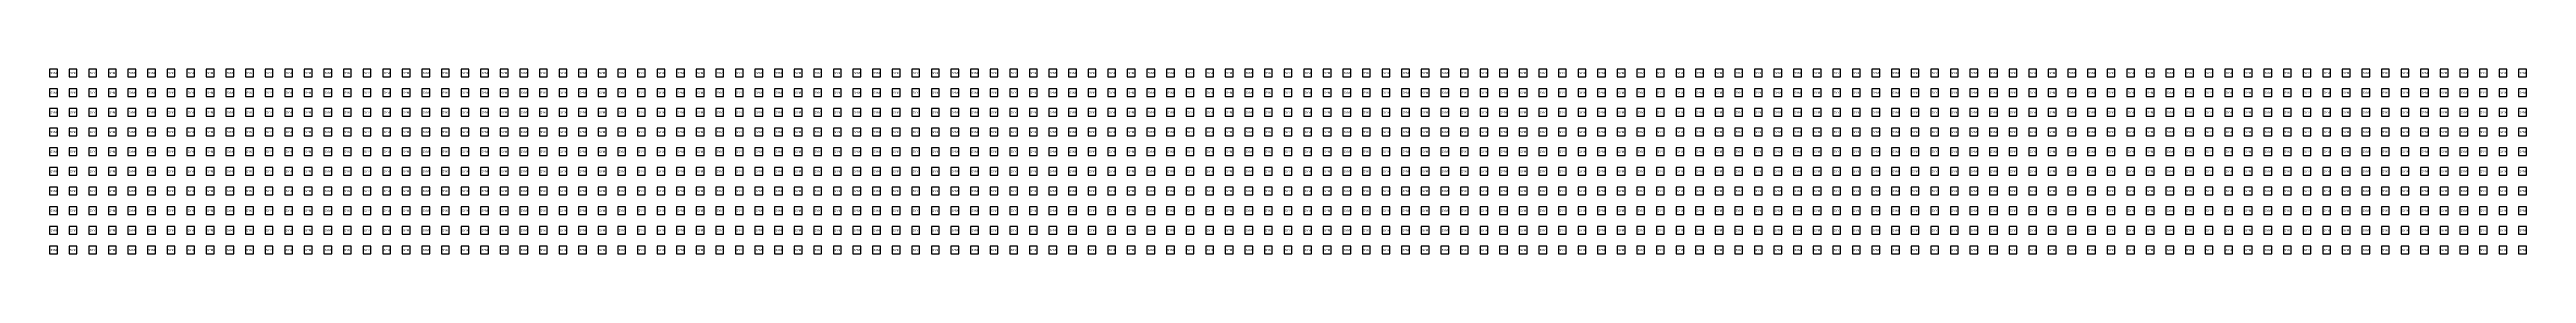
# Model space of a CAD drawing. Header units: millimetres. Extents: x -354 to 24993, y 26 to 2781.
# Drawn here: x 2808 to 5968, y 26 to 261 of the extents above; entities that cross this region are included whole.
import ezdxf
from ezdxf.enums import TextEntityAlignment as Align

# ---------------------------------------------------------------- set-up
doc = ezdxf.new("R2010")
doc.units = ezdxf.units.MM
doc.styles.get("Standard").update_dxf_attribs({"font": 'arial.ttf'})

# ---------------------------------------------------------------- blocks, each defined once
blk = doc.blocks.new('BLOCK_07')
blk.add_lwpolyline([(0, 0), (10, 0), (10, 10), (0, 10)], close=True)
blk.add_text('SYM', height=2.5).set_placement((5, 5), align=Align.MIDDLE)

msp = doc.modelspace()

# ---------------------------------------------------------------- block references
for p in [(2807.6, 250.7), (2832.6, 250.7), (2857.6, 250.7), (2882.6, 250.7), (2907.6, 250.7), (2932.6, 250.7), (2957.6, 250.7), (2982.6, 250.7), (3007.6, 250.7), (3032.6, 250.7), (3057.6, 250.7), (3082.6, 250.7), (3107.6, 250.7), (3132.6, 250.7), (3157.6, 250.7), (3182.6, 250.7), (3207.6, 250.7), (3232.6, 250.7), (3257.6, 250.7), (3282.6, 250.7), (3307.6, 250.7), (3332.6, 250.7), (3357.6, 250.7), (3382.6, 250.7), (3407.6, 250.7), (3432.6, 250.7), (3457.6, 250.7), (3482.6, 250.7), (3507.6, 250.7), (3532.6, 250.7), (3557.6, 250.7), (3582.6, 250.7), (3607.6, 250.7), (3632.6, 250.7), (3657.6, 250.7), (3682.6, 250.7), (3707.6, 250.7), (3732.6, 250.7), (3757.6, 250.7), (3782.6, 250.7), (3807.6, 250.7), (3832.6, 250.7), (3857.6, 250.7), (3882.6, 250.7), (3907.6, 250.7), (3932.6, 250.7), (3957.6, 250.7), (3982.6, 250.7), (4007.6, 250.7), (4032.6, 250.7), (4057.6, 250.7), (4082.6, 250.7), (4107.6, 250.7), (4132.6, 250.7), (4157.6, 250.7), (4182.6, 250.7), (4207.6, 250.7), (4232.6, 250.7), (4257.6, 250.7), (4282.6, 250.7), (4307.6, 250.7), (4332.6, 250.7), (4357.6, 250.7), (4382.6, 250.7), (4407.6, 250.7), (4432.6, 250.7), (4457.6, 250.7), (4482.6, 250.7), (4507.6, 250.7), (4532.6, 250.7), (4557.6, 250.7), (4582.6, 250.7), (4607.6, 250.7), (4632.6, 250.7), (4657.6, 250.7), (4682.6, 250.7), (4707.6, 250.7), (4732.6, 250.7), (4757.6, 250.7), (4782.6, 250.7), (4807.6, 250.7), (4832.6, 250.7), (4857.6, 250.7), (4882.6, 250.7), (4907.6, 250.7), (4932.6, 250.7), (4957.6, 250.7), (4982.6, 250.7), (5007.6, 250.7), (5032.6, 250.7), (5057.6, 250.7), (5082.6, 250.7), (5107.6, 250.7), (5132.6, 250.7), (5157.6, 250.7), (5182.6, 250.7), (5207.6, 250.7), (5232.6, 250.7), (5257.6, 250.7), (5282.6, 250.7), (5307.6, 250.7), (5332.6, 250.7), (5357.6, 250.7), (5382.6, 250.7), (5407.6, 250.7), (5432.6, 250.7), (5457.6, 250.7), (5482.6, 250.7), (5507.6, 250.7), (5532.6, 250.7), (5557.6, 250.7), (5582.6, 250.7), (5607.6, 250.7), (5632.6, 250.7), (5657.6, 250.7), (5682.6, 250.7), (5707.6, 250.7), (5732.6, 250.7), (5757.6, 250.7), (5782.6, 250.7), (5807.6, 250.7), (5832.6, 250.7), (5857.6, 250.7), (5882.6, 250.7), (5907.6, 250.7), (5932.6, 250.7), (5957.6, 250.7), (2807.6, 225.7), (2832.6, 225.7), (2857.6, 225.7), (2882.6, 225.7), (2907.6, 225.7), (2932.6, 225.7), (2957.6, 225.7), (2982.6, 225.7), (3007.6, 225.7), (3032.6, 225.7), (3057.6, 225.7), (3082.6, 225.7), (3107.6, 225.7), (3132.6, 225.7), (3157.6, 225.7), (3182.6, 225.7), (3207.6, 225.7), (3232.6, 225.7), (3257.6, 225.7), (3282.6, 225.7), (3307.6, 225.7), (3332.6, 225.7), (3357.6, 225.7), (3382.6, 225.7), (3407.6, 225.7), (3432.6, 225.7), (3457.6, 225.7), (3482.6, 225.7), (3507.6, 225.7), (3532.6, 225.7), (3557.6, 225.7), (3582.6, 225.7), (3607.6, 225.7), (3632.6, 225.7), (3657.6, 225.7), (3682.6, 225.7), (3707.6, 225.7), (3732.6, 225.7), (3757.6, 225.7), (3782.6, 225.7), (3807.6, 225.7), (3832.6, 225.7), (3857.6, 225.7), (3882.6, 225.7), (3907.6, 225.7), (3932.6, 225.7), (3957.6, 225.7), (3982.6, 225.7), (4007.6, 225.7), (4032.6, 225.7), (4057.6, 225.7), (4082.6, 225.7), (4107.6, 225.7), (4132.6, 225.7), (4157.6, 225.7), (4182.6, 225.7), (4207.6, 225.7), (4232.6, 225.7), (4257.6, 225.7), (4282.6, 225.7), (4307.6, 225.7), (4332.6, 225.7), (4357.6, 225.7), (4382.6, 225.7), (4407.6, 225.7), (4432.6, 225.7), (4457.6, 225.7), (4482.6, 225.7), (4507.6, 225.7), (4532.6, 225.7), (4557.6, 225.7), (4582.6, 225.7), (4607.6, 225.7), (4632.6, 225.7), (4657.6, 225.7), (4682.6, 225.7), (4707.6, 225.7), (4732.6, 225.7), (4757.6, 225.7), (4782.6, 225.7), (4807.6, 225.7), (4832.6, 225.7), (4857.6, 225.7), (4882.6, 225.7), (4907.6, 225.7), (4932.6, 225.7), (4957.6, 225.7), (4982.6, 225.7), (5007.6, 225.7), (5032.6, 225.7), (5057.6, 225.7), (5082.6, 225.7), (5107.6, 225.7), (5132.6, 225.7), (5157.6, 225.7), (5182.6, 225.7), (5207.6, 225.7), (5232.6, 225.7), (5257.6, 225.7), (5282.6, 225.7), (5307.6, 225.7), (5332.6, 225.7), (5357.6, 225.7), (5382.6, 225.7), (5407.6, 225.7), (5432.6, 225.7), (5457.6, 225.7), (5482.6, 225.7), (5507.6, 225.7), (5532.6, 225.7), (5557.6, 225.7), (5582.6, 225.7), (5607.6, 225.7), (5632.6, 225.7), (5657.6, 225.7), (5682.6, 225.7), (5707.6, 225.7), (5732.6, 225.7), (5757.6, 225.7), (5782.6, 225.7), (5807.6, 225.7), (5832.6, 225.7), (5857.6, 225.7), (5882.6, 225.7), (5907.6, 225.7), (5932.6, 225.7), (5957.6, 225.7), (2807.6, 200.7), (2832.6, 200.7), (2857.6, 200.7), (2882.6, 200.7), (2907.6, 200.7), (2932.6, 200.7), (2957.6, 200.7), (2982.6, 200.7), (3007.6, 200.7), (3032.6, 200.7), (3057.6, 200.7), (3082.6, 200.7), (3107.6, 200.7), (3132.6, 200.7), (3157.6, 200.7), (3182.6, 200.7), (3207.6, 200.7), (3232.6, 200.7), (3257.6, 200.7), (3282.6, 200.7), (3307.6, 200.7), (3332.6, 200.7), (3357.6, 200.7), (3382.6, 200.7), (3407.6, 200.7), (3432.6, 200.7), (3457.6, 200.7), (3482.6, 200.7), (3507.6, 200.7), (3532.6, 200.7), (3557.6, 200.7), (3582.6, 200.7), (3607.6, 200.7), (3632.6, 200.7), (3657.6, 200.7), (3682.6, 200.7), (3707.6, 200.7), (3732.6, 200.7), (3757.6, 200.7), (3782.6, 200.7), (3807.6, 200.7), (3832.6, 200.7), (3857.6, 200.7), (3882.6, 200.7), (3907.6, 200.7), (3932.6, 200.7), (3957.6, 200.7), (3982.6, 200.7), (4007.6, 200.7), (4032.6, 200.7), (4057.6, 200.7), (4082.6, 200.7), (4107.6, 200.7), (4132.6, 200.7), (4157.6, 200.7), (4182.6, 200.7), (4207.6, 200.7), (4232.6, 200.7), (4257.6, 200.7), (4282.6, 200.7), (4307.6, 200.7), (4332.6, 200.7), (4357.6, 200.7), (4382.6, 200.7), (4407.6, 200.7), (4432.6, 200.7), (4457.6, 200.7), (4482.6, 200.7), (4507.6, 200.7), (4532.6, 200.7), (4557.6, 200.7), (4582.6, 200.7), (4607.6, 200.7), (4632.6, 200.7), (4657.6, 200.7), (4682.6, 200.7), (4707.6, 200.7), (4732.6, 200.7), (4757.6, 200.7), (4782.6, 200.7), (4807.6, 200.7), (4832.6, 200.7), (4857.6, 200.7), (4882.6, 200.7), (4907.6, 200.7), (4932.6, 200.7), (4957.6, 200.7), (4982.6, 200.7), (5007.6, 200.7), (5032.6, 200.7), (5057.6, 200.7), (5082.6, 200.7), (5107.6, 200.7), (5132.6, 200.7), (5157.6, 200.7), (5182.6, 200.7), (5207.6, 200.7), (5232.6, 200.7), (5257.6, 200.7), (5282.6, 200.7), (5307.6, 200.7), (5332.6, 200.7), (5357.6, 200.7), (5382.6, 200.7), (5407.6, 200.7), (5432.6, 200.7), (5457.6, 200.7), (5482.6, 200.7), (5507.6, 200.7), (5532.6, 200.7), (5557.6, 200.7), (5582.6, 200.7), (5607.6, 200.7), (5632.6, 200.7), (5657.6, 200.7), (5682.6, 200.7), (5707.6, 200.7), (5732.6, 200.7), (5757.6, 200.7), (5782.6, 200.7), (5807.6, 200.7), (5832.6, 200.7), (5857.6, 200.7), (5882.6, 200.7), (5907.6, 200.7), (5932.6, 200.7), (5957.6, 200.7), (2807.6, 175.7), (2807.6, 150.7), (2832.6, 175.7), (2832.6, 150.7), (2857.6, 175.7), (2857.6, 150.7), (2882.6, 175.7), (2882.6, 150.7), (2907.6, 175.7), (2907.6, 150.7), (2932.6, 175.7), (2932.6, 150.7), (2957.6, 175.7), (2957.6, 150.7), (2982.6, 175.7), (2982.6, 150.7), (3007.6, 175.7), (3007.6, 150.7), (3032.6, 175.7), (3032.6, 150.7), (3057.6, 175.7), (3057.6, 150.7), (3082.6, 175.7), (3082.6, 150.7), (3107.6, 175.7), (3107.6, 150.7), (3132.6, 175.7), (3132.6, 150.7), (3157.6, 175.7), (3157.6, 150.7), (3182.6, 175.7), (3182.6, 150.7), (3207.6, 175.7), (3207.6, 150.7), (3232.6, 175.7), (3232.6, 150.7), (3257.6, 175.7), (3257.6, 150.7), (3282.6, 175.7), (3282.6, 150.7), (3307.6, 175.7), (3307.6, 150.7), (3332.6, 175.7), (3332.6, 150.7), (3357.6, 175.7), (3357.6, 150.7), (3382.6, 175.7), (3382.6, 150.7), (3407.6, 175.7), (3407.6, 150.7), (3432.6, 175.7), (3432.6, 150.7), (3457.6, 175.7), (3457.6, 150.7), (3482.6, 175.7), (3482.6, 150.7), (3507.6, 175.7), (3507.6, 150.7), (3532.6, 175.7), (3532.6, 150.7), (3557.6, 175.7), (3557.6, 150.7), (3582.6, 175.7), (3582.6, 150.7), (3607.6, 175.7), (3607.6, 150.7), (3632.6, 175.7), (3632.6, 150.7), (3657.6, 175.7), (3657.6, 150.7), (3682.6, 175.7), (3682.6, 150.7), (3707.6, 175.7), (3707.6, 150.7), (3732.6, 175.7), (3732.6, 150.7), (3757.6, 175.7), (3757.6, 150.7), (3782.6, 175.7), (3782.6, 150.7), (3807.6, 175.7), (3807.6, 150.7), (3832.6, 175.7), (3832.6, 150.7), (3857.6, 175.7), (3857.6, 150.7), (3882.6, 175.7), (3882.6, 150.7), (3907.6, 175.7), (3907.6, 150.7), (3932.6, 175.7), (3932.6, 150.7), (3957.6, 175.7), (3957.6, 150.7), (3982.6, 175.7), (3982.6, 150.7), (4007.6, 175.7), (4007.6, 150.7), (4032.6, 175.7), (4032.6, 150.7), (4057.6, 175.7), (4057.6, 150.7), (4082.6, 175.7), (4082.6, 150.7), (4107.6, 175.7), (4107.6, 150.7), (4132.6, 175.7), (4132.6, 150.7), (4157.6, 175.7), (4157.6, 150.7), (4182.6, 175.7), (4182.6, 150.7), (4207.6, 175.7), (4207.6, 150.7), (4232.6, 175.7), (4232.6, 150.7), (4257.6, 175.7), (4257.6, 150.7), (4282.6, 175.7), (4282.6, 150.7), (4307.6, 175.7), (4307.6, 150.7), (4332.6, 175.7), (4332.6, 150.7), (4357.6, 175.7), (4357.6, 150.7), (4382.6, 175.7), (4382.6, 150.7), (4407.6, 175.7), (4407.6, 150.7), (4432.6, 175.7), (4432.6, 150.7), (4457.6, 175.7), (4457.6, 150.7), (4482.6, 175.7), (4482.6, 150.7), (4507.6, 175.7), (4507.6, 150.7), (4532.6, 175.7), (4532.6, 150.7), (4557.6, 175.7), (4557.6, 150.7), (4582.6, 175.7), (4582.6, 150.7), (4607.6, 175.7), (4607.6, 150.7), (4632.6, 175.7), (4632.6, 150.7), (4657.6, 175.7), (4657.6, 150.7), (4682.6, 175.7), (4682.6, 150.7), (4707.6, 175.7), (4707.6, 150.7), (4732.6, 175.7), (4732.6, 150.7), (4757.6, 175.7), (4757.6, 150.7), (4782.6, 175.7), (4782.6, 150.7), (4807.6, 175.7), (4807.6, 150.7), (4832.6, 175.7), (4832.6, 150.7), (4857.6, 175.7), (4857.6, 150.7), (4882.6, 175.7), (4882.6, 150.7), (4907.6, 175.7), (4907.6, 150.7), (4932.6, 175.7), (4932.6, 150.7), (4957.6, 175.7), (4957.6, 150.7), (4982.6, 175.7), (4982.6, 150.7), (5007.6, 175.7), (5007.6, 150.7), (5032.6, 175.7), (5032.6, 150.7), (5057.6, 175.7), (5057.6, 150.7), (5082.6, 175.7), (5082.6, 150.7), (5107.6, 175.7), (5107.6, 150.7), (5132.6, 175.7), (5132.6, 150.7), (5157.6, 175.7), (5157.6, 150.7), (5182.6, 175.7), (5182.6, 150.7), (5207.6, 175.7), (5207.6, 150.7), (5232.6, 175.7), (5232.6, 150.7), (5257.6, 175.7), (5257.6, 150.7), (5282.6, 175.7), (5282.6, 150.7), (5307.6, 175.7), (5307.6, 150.7), (5332.6, 175.7), (5332.6, 150.7), (5357.6, 175.7), (5357.6, 150.7), (5382.6, 175.7), (5382.6, 150.7), (5407.6, 175.7), (5407.6, 150.7), (5432.6, 175.7), (5432.6, 150.7), (5457.6, 175.7), (5457.6, 150.7), (5482.6, 175.7), (5482.6, 150.7), (5507.6, 175.7), (5507.6, 150.7), (5532.6, 175.7), (5532.6, 150.7), (5557.6, 175.7), (5557.6, 150.7), (5582.6, 175.7), (5582.6, 150.7), (5607.6, 175.7), (5607.6, 150.7), (5632.6, 175.7), (5632.6, 150.7), (5657.6, 175.7), (5657.6, 150.7), (5682.6, 175.7), (5682.6, 150.7), (5707.6, 175.7), (5707.6, 150.7), (5732.6, 175.7), (5732.6, 150.7), (5757.6, 175.7), (5757.6, 150.7), (5782.6, 175.7), (5782.6, 150.7), (5807.6, 175.7), (5807.6, 150.7), (5832.6, 175.7), (5832.6, 150.7), (5857.6, 175.7), (5857.6, 150.7), (5882.6, 175.7), (5882.6, 150.7), (5907.6, 175.7), (5907.6, 150.7), (5932.6, 175.7), (5932.6, 150.7), (5957.6, 175.7), (5957.6, 150.7), (2807.6, 125.7), (2832.6, 125.7), (2857.6, 125.7), (2882.6, 125.7), (2907.6, 125.7), (2932.6, 125.7), (2957.6, 125.7), (2982.6, 125.7), (3007.6, 125.7), (3032.6, 125.7), (3057.6, 125.7), (3082.6, 125.7), (3107.6, 125.7), (3132.6, 125.7), (3157.6, 125.7), (3182.6, 125.7), (3207.6, 125.7), (3232.6, 125.7), (3257.6, 125.7), (3282.6, 125.7), (3307.6, 125.7), (3332.6, 125.7), (3357.6, 125.7), (3382.6, 125.7), (3407.6, 125.7), (3432.6, 125.7), (3457.6, 125.7), (3482.6, 125.7), (3507.6, 125.7), (3532.6, 125.7), (3557.6, 125.7), (3582.6, 125.7), (3607.6, 125.7), (3632.6, 125.7), (3657.6, 125.7), (3682.6, 125.7), (3707.6, 125.7), (3732.6, 125.7), (3757.6, 125.7), (3782.6, 125.7), (3807.6, 125.7), (3832.6, 125.7), (3857.6, 125.7), (3882.6, 125.7), (3907.6, 125.7), (3932.6, 125.7), (3957.6, 125.7), (3982.6, 125.7), (4007.6, 125.7), (4032.6, 125.7), (4057.6, 125.7), (4082.6, 125.7), (4107.6, 125.7), (4132.6, 125.7), (4157.6, 125.7), (4182.6, 125.7), (4207.6, 125.7), (4232.6, 125.7), (4257.6, 125.7), (4282.6, 125.7), (4307.6, 125.7), (4332.6, 125.7), (4357.6, 125.7), (4382.6, 125.7), (4407.6, 125.7), (4432.6, 125.7), (4457.6, 125.7), (4482.6, 125.7), (4507.6, 125.7), (4532.6, 125.7), (4557.6, 125.7), (4582.6, 125.7), (4607.6, 125.7), (4632.6, 125.7), (4657.6, 125.7), (4682.6, 125.7), (4707.6, 125.7), (4732.6, 125.7), (4757.6, 125.7), (4782.6, 125.7), (4807.6, 125.7), (4832.6, 125.7), (4857.6, 125.7), (4882.6, 125.7), (4907.6, 125.7), (4932.6, 125.7), (4957.6, 125.7), (4982.6, 125.7), (5007.6, 125.7), (5032.6, 125.7), (5057.6, 125.7), (5082.6, 125.7), (5107.6, 125.7), (5132.6, 125.7), (5157.6, 125.7), (5182.6, 125.7), (5207.6, 125.7), (5232.6, 125.7), (5257.6, 125.7), (5282.6, 125.7), (5307.6, 125.7), (5332.6, 125.7), (5357.6, 125.7), (5382.6, 125.7), (5407.6, 125.7), (5432.6, 125.7), (5457.6, 125.7), (5482.6, 125.7), (5507.6, 125.7), (5532.6, 125.7), (5557.6, 125.7), (5582.6, 125.7), (5607.6, 125.7), (5632.6, 125.7), (5657.6, 125.7), (5682.6, 125.7), (5707.6, 125.7), (5732.6, 125.7), (5757.6, 125.7), (5782.6, 125.7), (5807.6, 125.7), (5832.6, 125.7), (5857.6, 125.7), (5882.6, 125.7), (5907.6, 125.7), (5932.6, 125.7), (5957.6, 125.7), (2807.6, 100.7), (2832.6, 100.7), (2857.6, 100.7), (2882.6, 100.7), (2907.6, 100.7), (2932.6, 100.7), (2957.6, 100.7), (2982.6, 100.7), (3007.6, 100.7), (3032.6, 100.7), (3057.6, 100.7), (3082.6, 100.7), (3107.6, 100.7), (3132.6, 100.7), (3157.6, 100.7), (3182.6, 100.7), (3207.6, 100.7), (3232.6, 100.7), (3257.6, 100.7), (3282.6, 100.7), (3307.6, 100.7), (3332.6, 100.7), (3357.6, 100.7), (3382.6, 100.7), (3407.6, 100.7), (3432.6, 100.7), (3457.6, 100.7), (3482.6, 100.7), (3507.6, 100.7), (3532.6, 100.7), (3557.6, 100.7), (3582.6, 100.7), (3607.6, 100.7), (3632.6, 100.7), (3657.6, 100.7), (3682.6, 100.7), (3707.6, 100.7), (3732.6, 100.7), (3757.6, 100.7), (3782.6, 100.7), (3807.6, 100.7), (3832.6, 100.7), (3857.6, 100.7), (3882.6, 100.7), (3907.6, 100.7), (3932.6, 100.7), (3957.6, 100.7), (3982.6, 100.7), (4007.6, 100.7), (4032.6, 100.7), (4057.6, 100.7), (4082.6, 100.7), (4107.6, 100.7), (4132.6, 100.7), (4157.6, 100.7), (4182.6, 100.7), (4207.6, 100.7), (4232.6, 100.7), (4257.6, 100.7), (4282.6, 100.7), (4307.6, 100.7), (4332.6, 100.7), (4357.6, 100.7), (4382.6, 100.7), (4407.6, 100.7), (4432.6, 100.7), (4457.6, 100.7), (4482.6, 100.7), (4507.6, 100.7), (4532.6, 100.7), (4557.6, 100.7), (4582.6, 100.7), (4607.6, 100.7), (4632.6, 100.7), (4657.6, 100.7), (4682.6, 100.7), (4707.6, 100.7), (4732.6, 100.7), (4757.6, 100.7), (4782.6, 100.7), (4807.6, 100.7), (4832.6, 100.7), (4857.6, 100.7), (4882.6, 100.7), (4907.6, 100.7), (4932.6, 100.7), (4957.6, 100.7), (4982.6, 100.7), (5007.6, 100.7), (5032.6, 100.7), (5057.6, 100.7), (5082.6, 100.7), (5107.6, 100.7), (5132.6, 100.7), (5157.6, 100.7), (5182.6, 100.7), (5207.6, 100.7), (5232.6, 100.7), (5257.6, 100.7), (5282.6, 100.7), (5307.6, 100.7), (5332.6, 100.7), (5357.6, 100.7), (5382.6, 100.7), (5407.6, 100.7), (5432.6, 100.7), (5457.6, 100.7), (5482.6, 100.7), (5507.6, 100.7), (5532.6, 100.7), (5557.6, 100.7), (5582.6, 100.7), (5607.6, 100.7), (5632.6, 100.7), (5657.6, 100.7), (5682.6, 100.7), (5707.6, 100.7), (5732.6, 100.7), (5757.6, 100.7), (5782.6, 100.7), (5807.6, 100.7), (5832.6, 100.7), (5857.6, 100.7), (5882.6, 100.7), (5907.6, 100.7), (5932.6, 100.7), (5957.6, 100.7), (2807.6, 75.7), (2832.6, 75.7), (2857.6, 75.7), (2882.6, 75.7), (2907.6, 75.7), (2932.6, 75.7), (2957.6, 75.7), (2982.6, 75.7), (3007.6, 75.7), (3032.6, 75.7), (3057.6, 75.7), (3082.6, 75.7), (3107.6, 75.7), (3132.6, 75.7), (3157.6, 75.7), (3182.6, 75.7), (3207.6, 75.7), (3232.6, 75.7), (3257.6, 75.7), (3282.6, 75.7), (3307.6, 75.7), (3332.6, 75.7), (3357.6, 75.7), (3382.6, 75.7), (3407.6, 75.7), (3432.6, 75.7), (3457.6, 75.7), (3482.6, 75.7), (3507.6, 75.7), (3532.6, 75.7), (3557.6, 75.7), (3582.6, 75.7), (3607.6, 75.7), (3632.6, 75.7), (3657.6, 75.7), (3682.6, 75.7), (3707.6, 75.7), (3732.6, 75.7), (3757.6, 75.7), (3782.6, 75.7), (3807.6, 75.7), (3832.6, 75.7), (3857.6, 75.7), (3882.6, 75.7), (3907.6, 75.7), (3932.6, 75.7), (3957.6, 75.7), (3982.6, 75.7), (4007.6, 75.7), (4032.6, 75.7), (4057.6, 75.7), (4082.6, 75.7), (4107.6, 75.7), (4132.6, 75.7), (4157.6, 75.7), (4182.6, 75.7), (4207.6, 75.7), (4232.6, 75.7), (4257.6, 75.7), (4282.6, 75.7), (4307.6, 75.7), (4332.6, 75.7), (4357.6, 75.7), (4382.6, 75.7), (4407.6, 75.7), (4432.6, 75.7), (4457.6, 75.7), (4482.6, 75.7), (4507.6, 75.7), (4532.6, 75.7), (4557.6, 75.7), (4582.6, 75.7), (4607.6, 75.7), (4632.6, 75.7), (4657.6, 75.7), (4682.6, 75.7), (4707.6, 75.7), (4732.6, 75.7), (4757.6, 75.7), (4782.6, 75.7), (4807.6, 75.7), (4832.6, 75.7), (4857.6, 75.7), (4882.6, 75.7), (4907.6, 75.7), (4932.6, 75.7), (4957.6, 75.7), (4982.6, 75.7), (5007.6, 75.7), (5032.6, 75.7), (5057.6, 75.7), (5082.6, 75.7), (5107.6, 75.7), (5132.6, 75.7), (5157.6, 75.7), (5182.6, 75.7), (5207.6, 75.7), (5232.6, 75.7), (5257.6, 75.7), (5282.6, 75.7), (5307.6, 75.7), (5332.6, 75.7), (5357.6, 75.7), (5382.6, 75.7), (5407.6, 75.7), (5432.6, 75.7), (5457.6, 75.7), (5482.6, 75.7), (5507.6, 75.7), (5532.6, 75.7), (5557.6, 75.7), (5582.6, 75.7), (5607.6, 75.7), (5632.6, 75.7), (5657.6, 75.7), (5682.6, 75.7), (5707.6, 75.7), (5732.6, 75.7), (5757.6, 75.7), (5782.6, 75.7), (5807.6, 75.7), (5832.6, 75.7), (5857.6, 75.7), (5882.6, 75.7), (5907.6, 75.7), (5932.6, 75.7), (5957.6, 75.7), (2807.6, 50.7), (2807.6, 25.7), (2832.6, 50.7), (2832.6, 25.7), (2857.6, 50.7), (2857.6, 25.7), (2882.6, 50.7), (2882.6, 25.7), (2907.6, 50.7), (2907.6, 25.7), (2932.6, 50.7), (2932.6, 25.7), (2957.6, 50.7), (2957.6, 25.7), (2982.6, 50.7), (2982.6, 25.7), (3007.6, 50.7), (3007.6, 25.7), (3032.6, 50.7), (3032.6, 25.7), (3057.6, 50.7), (3057.6, 25.7), (3082.6, 50.7), (3082.6, 25.7), (3107.6, 50.7), (3107.6, 25.7), (3132.6, 50.7), (3132.6, 25.7), (3157.6, 50.7), (3157.6, 25.7), (3182.6, 50.7), (3182.6, 25.7), (3207.6, 50.7), (3207.6, 25.7), (3232.6, 50.7), (3232.6, 25.7), (3257.6, 50.7), (3257.6, 25.7), (3282.6, 50.7), (3282.6, 25.7), (3307.6, 50.7), (3307.6, 25.7), (3332.6, 50.7), (3332.6, 25.7), (3357.6, 50.7), (3357.6, 25.7), (3382.6, 50.7), (3382.6, 25.7), (3407.6, 50.7), (3407.6, 25.7), (3432.6, 50.7), (3432.6, 25.7), (3457.6, 50.7), (3457.6, 25.7), (3482.6, 50.7), (3482.6, 25.7), (3507.6, 50.7), (3507.6, 25.7), (3532.6, 50.7), (3532.6, 25.7), (3557.6, 50.7), (3557.6, 25.7), (3582.6, 50.7), (3582.6, 25.7), (3607.6, 50.7), (3607.6, 25.7), (3632.6, 50.7), (3632.6, 25.7), (3657.6, 50.7), (3657.6, 25.7), (3682.6, 50.7), (3682.6, 25.7), (3707.6, 50.7), (3707.6, 25.7), (3732.6, 50.7), (3732.6, 25.7), (3757.6, 50.7), (3757.6, 25.7), (3782.6, 50.7), (3782.6, 25.7), (3807.6, 50.7), (3807.6, 25.7), (3832.6, 50.7), (3832.6, 25.7), (3857.6, 50.7), (3857.6, 25.7), (3882.6, 50.7), (3882.6, 25.7), (3907.6, 50.7), (3907.6, 25.7), (3932.6, 50.7), (3932.6, 25.7), (3957.6, 50.7), (3957.6, 25.7), (3982.6, 50.7), (3982.6, 25.7), (4007.6, 50.7), (4007.6, 25.7), (4032.6, 50.7), (4032.6, 25.7), (4057.6, 50.7), (4057.6, 25.7), (4082.6, 50.7), (4082.6, 25.7), (4107.6, 50.7), (4107.6, 25.7), (4132.6, 50.7), (4132.6, 25.7), (4157.6, 50.7), (4157.6, 25.7), (4182.6, 50.7), (4182.6, 25.7), (4207.6, 50.7), (4207.6, 25.7), (4232.6, 50.7), (4232.6, 25.7), (4257.6, 50.7), (4257.6, 25.7), (4282.6, 50.7), (4282.6, 25.7), (4307.6, 50.7), (4307.6, 25.7), (4332.6, 50.7), (4332.6, 25.7), (4357.6, 50.7), (4357.6, 25.7), (4382.6, 50.7), (4382.6, 25.7), (4407.6, 50.7), (4407.6, 25.7), (4432.6, 50.7), (4432.6, 25.7), (4457.6, 50.7), (4457.6, 25.7), (4482.6, 50.7), (4482.6, 25.7), (4507.6, 50.7), (4507.6, 25.7), (4532.6, 50.7), (4532.6, 25.7), (4557.6, 50.7), (4557.6, 25.7), (4582.6, 50.7), (4582.6, 25.7), (4607.6, 50.7), (4607.6, 25.7), (4632.6, 50.7), (4632.6, 25.7), (4657.6, 50.7), (4657.6, 25.7), (4682.6, 50.7), (4682.6, 25.7), (4707.6, 50.7), (4707.6, 25.7), (4732.6, 50.7), (4732.6, 25.7), (4757.6, 50.7), (4757.6, 25.7), (4782.6, 50.7), (4782.6, 25.7), (4807.6, 50.7), (4807.6, 25.7), (4832.6, 50.7), (4832.6, 25.7), (4857.6, 50.7), (4857.6, 25.7), (4882.6, 50.7), (4882.6, 25.7), (4907.6, 50.7), (4907.6, 25.7), (4932.6, 50.7), (4932.6, 25.7), (4957.6, 50.7), (4957.6, 25.7), (4982.6, 50.7), (4982.6, 25.7), (5007.6, 50.7), (5007.6, 25.7), (5032.6, 50.7), (5032.6, 25.7), (5057.6, 50.7), (5057.6, 25.7), (5082.6, 50.7), (5082.6, 25.7), (5107.6, 50.7), (5107.6, 25.7), (5132.6, 50.7), (5132.6, 25.7), (5157.6, 50.7), (5157.6, 25.7), (5182.6, 50.7), (5182.6, 25.7), (5207.6, 50.7), (5207.6, 25.7), (5232.6, 50.7), (5232.6, 25.7), (5257.6, 50.7), (5257.6, 25.7), (5282.6, 50.7), (5282.6, 25.7), (5307.6, 50.7), (5307.6, 25.7), (5332.6, 50.7), (5332.6, 25.7), (5357.6, 50.7), (5357.6, 25.7), (5382.6, 50.7), (5382.6, 25.7), (5407.6, 50.7), (5407.6, 25.7), (5432.6, 50.7), (5432.6, 25.7), (5457.6, 50.7), (5457.6, 25.7), (5482.6, 50.7), (5482.6, 25.7), (5507.6, 50.7), (5507.6, 25.7), (5532.6, 50.7), (5532.6, 25.7), (5557.6, 50.7), (5557.6, 25.7), (5582.6, 50.7), (5582.6, 25.7), (5607.6, 50.7), (5607.6, 25.7), (5632.6, 50.7), (5632.6, 25.7), (5657.6, 50.7), (5657.6, 25.7), (5682.6, 50.7), (5682.6, 25.7), (5707.6, 50.7), (5707.6, 25.7), (5732.6, 50.7), (5732.6, 25.7), (5757.6, 50.7), (5757.6, 25.7), (5782.6, 50.7), (5782.6, 25.7), (5807.6, 50.7), (5807.6, 25.7), (5832.6, 50.7), (5832.6, 25.7), (5857.6, 50.7), (5857.6, 25.7), (5882.6, 50.7), (5882.6, 25.7), (5907.6, 50.7), (5907.6, 25.7), (5932.6, 50.7), (5932.6, 25.7), (5957.6, 50.7), (5957.6, 25.7)]:
    msp.add_blockref('BLOCK_07', p)

doc.saveas('drawing.dxf')
